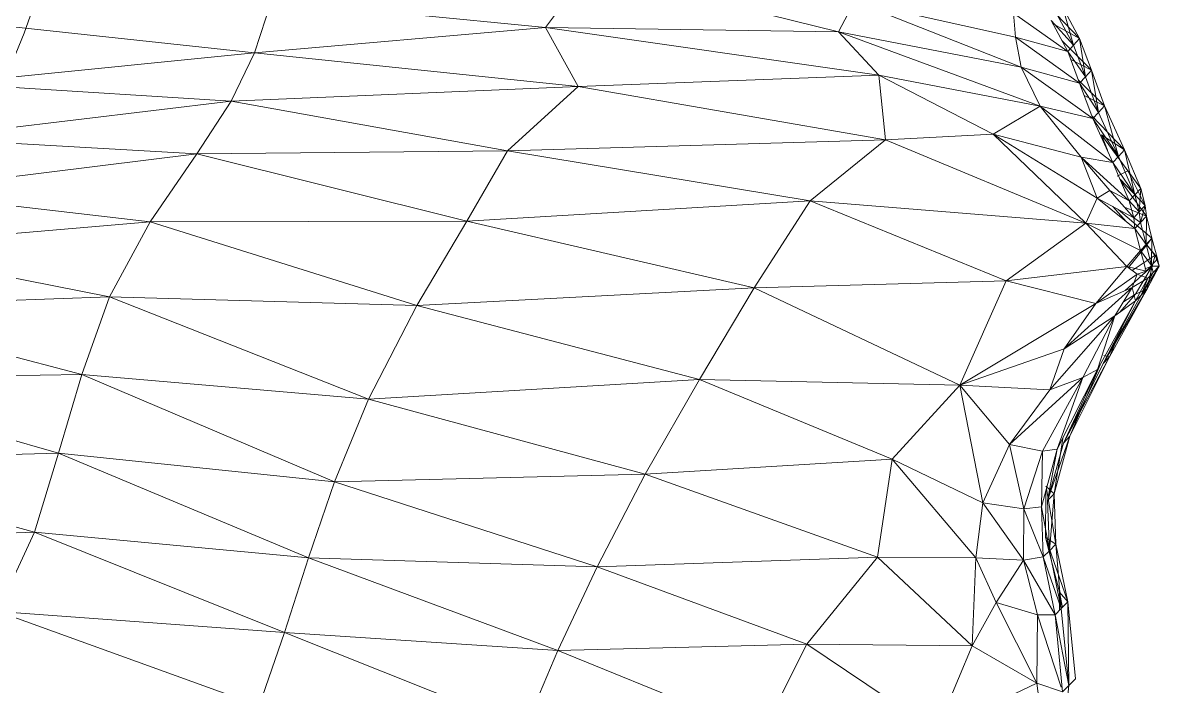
# Model space of a CAD drawing. Header units: millimetres. Extents: x -8591 to 7092, y -1621 to 14390.
# Drawn here: x -4238.7 to -4121.4, y 2923 to 2991.4 of the extents above; entities that cross this region are included whole.
import ezdxf

# ---------------------------------------------------------------- set-up
doc = ezdxf.new("R2010")
doc.units = ezdxf.units.MM
doc.layers.add('G-IMPT', color=8, linetype='Continuous', lineweight=9)
doc.layers.add('I-FURN', color=30, linetype='Continuous', lineweight=9)

# ---------------------------------------------------------------- blocks, each defined once
blk = doc.blocks.new('Artificial banana plant 1500mm - Family 4__C1-728657-Begane grond')
at = {"layer": 'G-IMPT'}
for p, q in [((177.69, 343.47), (174.27, 333.49)), ((232.47, 340.02), (228.05, 334.07)), ((232.47, 340.02), (228.05, 334.07)), ((258.28, 333.63), (232.47, 340.02)), ((258.28, 333.63), (232.47, 340.02)), ((283.17, 332.93), (278.45, 337.89)), ((283.17, 332.93), (278.45, 337.89)), ((199.78, 336.82), (198.02, 331.46)), ((199.78, 336.82), (198.02, 331.46)), ((228.05, 334.07), (199.78, 336.82)), ((228.05, 334.07), (199.78, 336.82)), ((259.95, 336.77), (258.28, 333.63)), ((259.95, 336.77), (258.28, 333.63)), ((276.55, 333.08), (259.95, 336.77)), ((276.55, 333.08), (259.95, 336.77)), ((277.14, 329.99), (259.95, 336.77)), ((277.14, 329.99), (259.95, 336.77)), ((281.96, 331.6), (276.36, 335.54)), ((281.96, 331.6), (276.36, 335.54)), ((276.36, 335.54), (276.55, 333.08)), ((276.36, 335.54), (276.55, 333.08)), ((280.83, 335.45), (282.54, 332.24)), ((282.54, 332.24), (280.83, 335.45)), ((283.17, 332.93), (281.45, 336.15)), ((283.17, 332.93), (281.45, 336.15)), ((282.54, 332.24), (281.45, 336.15)), ((282.54, 332.24), (281.45, 336.15)), ((198.02, 331.46), (171.83, 334.27)), ((198.02, 331.46), (171.83, 334.27)), ((280.25, 334.81), (282.54, 332.24)), ((280.25, 334.81), (282.54, 332.24)), ((280.25, 334.81), (281.96, 331.6)), ((280.25, 334.81), (281.96, 331.6)), ((283.17, 332.93), (280.44, 334.46)), ((283.17, 332.93), (280.44, 334.46)), ((174.27, 333.49), (171.59, 327.02)), ((228.05, 334.07), (198.02, 331.46)), ((228.05, 334.07), (198.02, 331.46)), ((258.28, 333.63), (228.05, 334.07)), ((258.28, 333.63), (228.05, 334.07)), ((262.46, 329.15), (228.05, 334.07)), ((262.46, 329.15), (228.05, 334.07)), ((228.05, 334.07), (231.44, 327.98)), ((228.05, 334.07), (231.44, 327.98)), ((277.14, 329.99), (258.28, 333.63)), ((277.14, 329.99), (258.28, 333.63)), ((279.1, 325.98), (258.28, 333.63)), ((279.1, 325.98), (258.28, 333.63)), ((258.28, 333.63), (262.46, 329.15)), ((258.28, 333.63), (262.46, 329.15)), ((281.96, 331.6), (276.55, 333.08)), ((281.96, 331.6), (276.55, 333.08)), ((283.17, 328.35), (276.55, 333.08)), ((283.17, 328.35), (276.55, 333.08)), ((276.55, 333.08), (277.14, 329.99)), ((276.55, 333.08), (277.14, 329.99)), ((284.39, 329.68), (281.35, 332.75)), ((284.39, 329.68), (281.35, 332.75)), ((282.54, 332.24), (281.96, 331.6)), ((282.54, 332.24), (281.96, 331.6)), ((283.17, 332.93), (282.54, 332.24)), ((283.17, 332.93), (282.54, 332.24)), ((282.54, 332.24), (283.76, 328.99)), ((283.76, 328.99), (282.54, 332.24)), ((284.39, 329.68), (283.17, 332.93)), ((284.39, 329.68), (283.17, 332.93)), ((283.76, 328.99), (283.17, 332.93)), ((283.76, 328.99), (283.17, 332.93)), ((198.02, 331.46), (168.1, 328.47)), ((198.02, 331.46), (168.1, 328.47)), ((198.02, 331.46), (195.6, 326.49)), ((198.02, 331.46), (195.6, 326.49)), ((231.44, 327.98), (198.02, 331.46)), ((231.44, 327.98), (198.02, 331.46)), ((281.96, 331.6), (283.76, 328.99)), ((281.96, 331.6), (283.76, 328.99)), ((281.96, 331.6), (283.17, 328.35)), ((281.96, 331.6), (283.17, 328.35)), ((284.39, 329.68), (282.26, 330.79)), ((284.39, 329.68), (282.26, 330.79)), ((283.17, 328.35), (277.14, 329.99)), ((283.17, 328.35), (277.14, 329.99)), ((284.54, 324.69), (277.14, 329.99)), ((284.54, 324.69), (277.14, 329.99)), ((277.14, 329.99), (279.1, 325.98)), ((277.14, 329.99), (279.1, 325.98)), ((284.39, 329.68), (283.76, 328.99)), ((284.39, 329.68), (283.76, 328.99)), ((285.75, 326), (284.39, 329.68)), ((285.75, 326), (284.39, 329.68)), ((285.12, 325.32), (284.39, 329.68)), ((285.12, 325.32), (284.39, 329.68)), ((262.46, 329.15), (231.44, 327.98)), ((262.46, 329.15), (231.44, 327.98)), ((279.1, 325.98), (262.46, 329.15)), ((279.1, 325.98), (262.46, 329.15)), ((262.46, 329.15), (274.26, 323.06)), ((262.46, 329.15), (274.26, 323.06)), ((262.46, 329.15), (263.14, 322.49)), ((262.46, 329.15), (263.14, 322.49)), ((285.75, 326), (283.07, 328.63)), ((285.75, 326), (283.07, 328.63)), ((283.76, 328.99), (283.17, 328.35)), ((283.76, 328.99), (283.17, 328.35)), ((283.76, 328.99), (285.12, 325.32)), ((285.12, 325.32), (283.76, 328.99)), ((195.6, 326.49), (169.62, 328.13)), ((195.6, 326.49), (169.62, 328.13)), ((231.44, 327.98), (195.6, 326.49)), ((231.44, 327.98), (195.6, 326.49)), ((231.44, 327.98), (224.13, 321.37)), ((231.44, 327.98), (224.13, 321.37)), ((263.14, 322.49), (231.44, 327.98)), ((263.14, 322.49), (231.44, 327.98)), ((283.17, 328.35), (285.12, 325.32)), ((283.17, 328.35), (285.12, 325.32)), ((283.17, 328.35), (284.54, 324.69)), ((283.17, 328.35), (284.54, 324.69)), ((195.6, 326.49), (167.98, 323.17)), ((195.6, 326.49), (167.98, 323.17)), ((195.6, 326.49), (192.08, 321.04)), ((195.6, 326.49), (192.08, 321.04)), ((224.13, 321.37), (195.6, 326.49)), ((224.13, 321.37), (195.6, 326.49)), ((285.75, 326), (283.65, 327.08)), ((285.75, 326), (283.65, 327.08)), ((279.1, 325.98), (274.26, 323.06)), ((279.1, 325.98), (274.26, 323.06)), ((284.54, 324.69), (279.1, 325.98)), ((284.54, 324.69), (279.1, 325.98)), ((286.61, 320.16), (279.1, 325.98)), ((286.61, 320.16), (279.1, 325.98)), ((279.1, 325.98), (283.33, 320.69)), ((279.1, 325.98), (283.33, 320.69)), ((287.8, 321.46), (284.43, 324.97)), ((287.8, 321.46), (284.43, 324.97)), ((285.12, 325.32), (284.54, 324.69)), ((285.12, 325.32), (284.54, 324.69)), ((285.75, 326), (285.12, 325.32)), ((285.75, 326), (285.12, 325.32)), ((285.12, 325.32), (287.18, 320.78)), ((287.18, 320.78), (285.12, 325.32)), ((287.8, 321.46), (285.75, 326)), ((287.8, 321.46), (285.75, 326)), ((287.18, 320.78), (285.75, 326)), ((287.18, 320.78), (285.75, 326)), ((284.54, 324.69), (287.18, 320.78)), ((284.54, 324.69), (287.18, 320.78)), ((284.54, 324.69), (286.61, 320.16)), ((284.54, 324.69), (286.61, 320.16)), ((274.26, 323.06), (263.14, 322.49)), ((274.26, 323.06), (263.14, 322.49)), ((283.33, 320.69), (274.26, 323.06)), ((283.33, 320.69), (274.26, 323.06)), ((284.97, 316.48), (274.26, 323.06)), ((284.97, 316.48), (274.26, 323.06)), ((283.81, 313.91), (274.26, 323.06)), ((283.81, 313.91), (274.26, 323.06)), ((289.47, 317.48), (285.44, 322.99)), ((289.47, 317.48), (285.44, 322.99)), ((287.8, 321.46), (285.44, 322.99)), ((287.8, 321.46), (285.44, 322.99)), ((286.03, 321.44), (285.44, 322.99)), ((286.03, 321.44), (285.44, 322.99)), ((192.08, 321.04), (167.68, 322.45)), ((192.08, 321.04), (167.68, 322.45)), ((224.13, 321.37), (192.08, 321.04)), ((224.13, 321.37), (192.08, 321.04)), ((224.13, 321.37), (219.93, 314.09)), ((224.13, 321.37), (219.93, 314.09)), ((263.14, 322.49), (224.13, 321.37)), ((263.14, 322.49), (224.13, 321.37)), ((255.35, 316.2), (224.13, 321.37)), ((255.35, 316.2), (224.13, 321.37)), ((263.14, 322.49), (255.35, 316.2)), ((263.14, 322.49), (255.35, 316.2)), ((283.81, 313.91), (263.14, 322.49)), ((283.81, 313.91), (263.14, 322.49)), ((287.8, 321.46), (287.18, 320.78)), ((287.8, 321.46), (287.18, 320.78)), ((289.47, 317.48), (287.8, 321.46)), ((289.47, 317.48), (287.8, 321.46)), ((288.86, 316.81), (287.8, 321.46)), ((288.86, 316.81), (287.8, 321.46)), ((192.08, 321.04), (165.6, 317.76)), ((192.08, 321.04), (165.6, 317.76)), ((192.08, 321.04), (187.25, 314.05)), ((192.08, 321.04), (187.25, 314.05)), ((219.93, 314.09), (192.08, 321.04)), ((219.93, 314.09), (192.08, 321.04)), ((286.61, 320.16), (283.33, 320.69)), ((286.61, 320.16), (283.33, 320.69)), ((288.29, 316.19), (283.33, 320.69)), ((288.29, 316.19), (283.33, 320.69)), ((283.33, 320.69), (286.28, 317.27)), ((283.33, 320.69), (286.28, 317.27)), ((283.33, 320.69), (284.97, 316.48)), ((283.33, 320.69), (284.97, 316.48)), ((287.18, 320.78), (286.61, 320.16)), ((287.18, 320.78), (286.61, 320.16)), ((287.18, 320.78), (288.86, 316.81)), ((288.86, 316.81), (287.18, 320.78)), ((286.61, 320.16), (288.86, 316.81)), ((286.61, 320.16), (288.86, 316.81)), ((286.61, 320.16), (288.29, 316.19)), ((286.61, 320.16), (288.29, 316.19)), ((287.04, 318.73), (288.13, 319.28)), ((287.04, 318.73), (288.13, 319.28)), ((289.93, 315.73), (288.13, 319.28)), ((289.93, 315.73), (288.13, 319.28)), ((289.47, 317.48), (288.13, 319.28)), ((289.47, 317.48), (288.13, 319.28)), ((289.93, 315.73), (287.35, 318.42)), ((289.93, 315.73), (287.35, 318.42)), ((290.06, 314.62), (287.45, 318.18)), ((290.06, 314.62), (287.45, 318.18)), ((286.28, 317.27), (284.97, 316.48)), ((286.28, 317.27), (284.97, 316.48)), ((288.29, 316.19), (286.28, 317.27)), ((288.29, 316.19), (286.28, 317.27)), ((288.75, 314.45), (286.28, 317.27)), ((288.75, 314.45), (286.28, 317.27)), ((288.86, 316.81), (288.29, 316.19)), ((288.86, 316.81), (288.29, 316.19)), ((289.47, 317.48), (288.86, 316.81)), ((289.47, 317.48), (288.86, 316.81)), ((288.86, 316.81), (289.32, 315.07)), ((289.32, 315.07), (288.86, 316.81)), ((289.32, 315.07), (289.47, 317.48)), ((289.32, 315.07), (289.47, 317.48)), ((289.93, 315.73), (289.47, 317.48)), ((289.93, 315.73), (289.47, 317.48)), ((187.25, 314.05), (164.94, 316.6)), ((187.25, 314.05), (164.94, 316.6)), ((255.35, 316.2), (219.93, 314.09)), ((255.35, 316.2), (219.93, 314.09)), ((255.35, 316.2), (249.59, 307.23)), ((255.35, 316.2), (249.59, 307.23)), ((283.81, 313.91), (255.35, 316.2)), ((283.81, 313.91), (255.35, 316.2)), ((255.35, 316.2), (275.6, 307.96)), ((255.35, 316.2), (275.6, 307.96)), ((284.97, 316.48), (283.81, 313.91)), ((284.97, 316.48), (283.81, 313.91)), ((288.75, 314.45), (284.97, 316.48)), ((288.75, 314.45), (284.97, 316.48)), ((288.88, 313.34), (284.97, 316.48)), ((288.88, 313.34), (284.97, 316.48)), ((287.96, 314.08), (286.61, 315.6)), ((287.96, 314.08), (286.61, 315.6)), ((290.06, 314.62), (287.79, 315.55)), ((290.06, 314.62), (287.79, 315.55)), ((288.29, 316.19), (289.32, 315.07)), ((288.29, 316.19), (289.32, 315.07)), ((288.29, 316.19), (288.75, 314.45)), ((288.29, 316.19), (288.75, 314.45)), ((289.93, 315.73), (289.32, 315.07)), ((289.93, 315.73), (289.32, 315.07)), ((289.45, 313.96), (289.93, 315.73)), ((289.45, 313.96), (289.93, 315.73)), ((290.06, 314.62), (289.93, 315.73)), ((290.06, 314.62), (289.93, 315.73)), ((290.63, 312.36), (287.14, 315.31)), ((290.63, 312.36), (287.14, 315.31)), ((289.32, 315.07), (288.75, 314.45)), ((289.32, 315.07), (288.75, 314.45)), ((288.75, 314.45), (289.45, 313.96)), ((288.75, 314.45), (289.45, 313.96)), ((288.75, 314.45), (288.88, 313.34)), ((288.75, 314.45), (288.88, 313.34)), ((289.32, 315.07), (289.45, 313.96)), ((289.45, 313.96), (289.32, 315.07)), ((290.06, 314.62), (289.45, 313.96)), ((290.06, 314.62), (289.45, 313.96)), ((290.02, 311.7), (290.06, 314.62)), ((290.02, 311.7), (290.06, 314.62)), ((290.63, 312.36), (290.06, 314.62)), ((290.63, 312.36), (290.06, 314.62)), ((187.25, 314.05), (162.14, 311.88)), ((187.25, 314.05), (162.14, 311.88)), ((187.25, 314.05), (183.06, 306.29)), ((187.25, 314.05), (183.06, 306.29)), ((219.93, 314.09), (187.25, 314.05)), ((219.93, 314.09), (187.25, 314.05)), ((187.25, 314.05), (214.78, 305.4)), ((187.25, 314.05), (214.78, 305.4)), ((219.93, 314.09), (214.78, 305.4)), ((219.93, 314.09), (214.78, 305.4)), ((219.93, 314.09), (249.59, 307.23)), ((219.93, 314.09), (249.59, 307.23)), ((283.81, 313.91), (275.6, 307.96)), ((283.81, 313.91), (275.6, 307.96)), ((288.88, 313.34), (283.81, 313.91)), ((288.88, 313.34), (283.81, 313.91)), ((289.45, 311.09), (283.81, 313.91)), ((289.45, 311.09), (283.81, 313.91)), ((283.81, 313.91), (288.04, 309.44)), ((283.81, 313.91), (288.04, 309.44)), ((289.45, 313.96), (288.88, 313.34)), ((289.45, 313.96), (288.88, 313.34)), ((288.88, 313.34), (290.02, 311.7)), ((288.88, 313.34), (290.02, 311.7)), ((288.88, 313.34), (289.45, 311.09)), ((288.88, 313.34), (289.45, 311.09)), ((289.45, 313.96), (290.02, 311.7)), ((290.02, 311.7), (289.45, 313.96)), ((290.63, 312.36), (290.02, 311.7)), ((290.63, 312.36), (290.02, 311.7)), ((290.63, 312.36), (290.12, 311.66)), ((290.63, 312.36), (290.12, 311.66)), ((290.59, 309.54), (290.63, 312.36)), ((290.59, 309.54), (290.63, 312.36)), ((291.2, 310.2), (290.63, 312.36)), ((291.2, 310.2), (290.63, 312.36)), ((289.45, 311.09), (288.04, 309.44)), ((289.45, 311.09), (288.04, 309.44)), ((290.12, 311.66), (288.2, 309.32)), ((290.12, 311.66), (288.2, 309.32)), ((290.02, 311.7), (289.45, 311.09)), ((290.02, 311.7), (289.45, 311.09)), ((289.45, 311.09), (290.59, 309.54)), ((289.45, 311.09), (290.59, 309.54)), ((289.45, 311.09), (290.02, 308.94)), ((289.45, 311.09), (290.02, 308.94)), ((290.12, 311.66), (289.91, 311.89)), ((290.12, 311.66), (289.91, 311.89)), ((290.12, 311.66), (289.91, 311.64)), ((290.12, 311.66), (289.91, 311.64)), ((290.02, 311.7), (290.59, 309.54)), ((290.59, 309.54), (290.02, 311.7)), ((291.2, 310.2), (290.12, 311.66)), ((291.2, 310.2), (290.12, 311.66)), ((290.96, 310.59), (290.12, 311.66)), ((290.96, 310.59), (290.12, 311.66)), ((162.14, 310.4), (183.06, 306.29)), ((162.14, 310.4), (183.06, 306.29)), ((290.96, 310.59), (288.58, 309.03)), ((290.96, 310.59), (288.58, 309.03)), ((291.2, 310.2), (290.59, 309.54)), ((291.2, 310.2), (290.59, 309.54)), ((290.67, 309.47), (290.96, 310.59)), ((290.67, 309.47), (290.96, 310.59)), ((291.2, 310.2), (290.96, 310.59)), ((291.2, 310.2), (290.96, 310.59)), ((291.39, 309.46), (290.96, 310.59)), ((291.39, 309.46), (290.96, 310.59)), ((291.39, 309.46), (291.2, 310.2)), ((291.39, 309.46), (291.2, 310.2)), ((288.04, 309.44), (275.6, 307.96)), ((288.04, 309.44), (275.6, 307.96)), ((288.04, 309.44), (284.83, 305.61)), ((288.04, 309.44), (284.83, 305.61)), ((289.12, 308.63), (284.83, 305.61)), ((289.12, 308.63), (284.83, 305.61)), ((290.67, 309.47), (287.88, 306.96)), ((290.67, 309.47), (287.88, 306.96)), ((290.02, 308.94), (288.04, 309.44)), ((290.02, 308.94), (288.04, 309.44)), ((288.04, 309.44), (289.12, 308.63)), ((288.04, 309.44), (289.12, 308.63)), ((289.12, 308.63), (288.59, 307.27)), ((289.12, 308.63), (288.59, 307.27)), ((288.94, 306.56), (290.67, 309.47)), ((288.94, 306.56), (290.67, 309.47)), ((290.02, 308.94), (289.12, 308.63)), ((290.02, 308.94), (289.12, 308.63)), ((290.2, 308.21), (289.12, 308.63)), ((290.2, 308.21), (289.12, 308.63)), ((289.51, 306.48), (291.39, 309.46)), ((289.51, 306.48), (291.39, 309.46)), ((290.77, 308.81), (289.51, 306.48)), ((289.51, 306.48), (290.77, 308.81)), ((290.67, 309.47), (289.91, 309.18)), ((290.67, 309.47), (289.91, 309.18)), ((290.59, 309.54), (290.02, 308.94)), ((290.59, 309.54), (290.02, 308.94)), ((290.13, 307.13), (290.67, 309.47)), ((290.13, 307.13), (290.67, 309.47)), ((290.13, 307.13), (291.39, 309.46)), ((290.13, 307.13), (291.39, 309.46)), ((290.77, 308.81), (290.2, 308.21)), ((290.77, 308.81), (290.2, 308.21)), ((290.59, 309.54), (290.77, 308.81)), ((290.77, 308.81), (290.59, 309.54)), ((291.39, 309.46), (290.67, 309.47)), ((291.39, 309.46), (290.67, 309.47)), ((291.39, 309.46), (290.77, 308.81)), ((291.39, 309.46), (290.77, 308.81)), ((275.6, 307.96), (249.59, 307.23)), ((275.6, 307.96), (249.59, 307.23)), ((275.6, 307.96), (270.81, 297.17)), ((275.6, 307.96), (270.81, 297.17)), ((275.6, 307.96), (284.83, 305.61)), ((275.6, 307.96), (284.83, 305.61)), ((290.2, 308.21), (288.59, 307.27)), ((290.2, 308.21), (288.59, 307.27)), ((290.2, 308.21), (288.93, 305.87)), ((290.2, 308.21), (288.93, 305.87)), ((290.2, 308.21), (289.51, 306.48)), ((290.2, 308.21), (289.51, 306.48)), ((183.06, 306.29), (159.92, 305.47)), ((183.06, 306.29), (159.92, 305.47)), ((183.06, 306.29), (180.21, 298.28)), ((183.06, 306.29), (180.21, 298.28)), ((214.78, 305.4), (183.06, 306.29)), ((214.78, 305.4), (183.06, 306.29)), ((183.06, 306.29), (209.8, 295.74)), ((183.06, 306.29), (209.8, 295.74)), ((249.59, 307.23), (214.78, 305.4)), ((249.59, 307.23), (214.78, 305.4)), ((249.59, 307.23), (243.96, 297.76)), ((249.59, 307.23), (243.96, 297.76)), ((249.59, 307.23), (270.81, 297.17)), ((249.59, 307.23), (270.81, 297.17)), ((288.59, 307.27), (281.56, 300.92)), ((288.59, 307.27), (281.56, 300.92)), ((288.59, 307.27), (284.83, 305.61)), ((288.59, 307.27), (284.83, 305.61)), ((285.61, 299.43), (290.13, 307.13)), ((285.61, 299.43), (290.13, 307.13)), ((289.51, 306.48), (285.61, 299.43)), ((285.61, 299.43), (289.51, 306.48)), ((286.25, 300.1), (290.13, 307.13)), ((286.25, 300.1), (290.13, 307.13)), ((288.59, 307.27), (286.82, 304.33)), ((288.59, 307.27), (286.82, 304.33)), ((288.94, 306.56), (287.32, 304.7)), ((288.94, 306.56), (287.32, 304.7)), ((288.94, 306.56), (287.69, 305.77)), ((288.94, 306.56), (287.69, 305.77)), ((288.93, 305.87), (288.59, 307.27)), ((288.93, 305.87), (288.59, 307.27)), ((289.51, 306.48), (288.93, 305.87)), ((289.51, 306.48), (288.93, 305.87)), ((290.13, 307.13), (288.94, 306.56)), ((290.13, 307.13), (288.94, 306.56)), ((290.13, 307.13), (289.51, 306.48)), ((290.13, 307.13), (289.51, 306.48)), ((214.78, 305.4), (209.8, 295.74)), ((214.78, 305.4), (209.8, 295.74)), ((214.78, 305.4), (243.96, 297.76)), ((214.78, 305.4), (243.96, 297.76)), ((284.83, 305.61), (270.81, 297.17)), ((284.83, 305.61), (270.81, 297.17)), ((284.83, 305.61), (281.56, 300.92)), ((284.83, 305.61), (281.56, 300.92)), ((288.93, 305.87), (285.01, 298.81)), ((288.93, 305.87), (285.01, 298.81)), ((288.93, 305.87), (285.61, 299.43)), ((288.93, 305.87), (285.61, 299.43)), ((288.93, 305.87), (286.82, 304.33)), ((288.93, 305.87), (286.82, 304.33)), ((159.24, 303.81), (180.21, 298.28)), ((159.24, 303.81), (180.21, 298.28)), ((286.82, 304.33), (280.11, 296.71)), ((286.82, 304.33), (280.11, 296.71)), ((286.82, 304.33), (281.56, 300.92)), ((286.82, 304.33), (281.56, 300.92)), ((286.82, 304.33), (283.5, 297.98)), ((286.82, 304.33), (283.5, 297.98)), ((285.01, 298.81), (286.82, 304.33)), ((285.01, 298.81), (286.82, 304.33)), ((286.25, 300.1), (287.83, 303.88)), ((286.25, 300.1), (287.83, 303.88)), ((281.56, 300.92), (270.81, 297.17)), ((281.56, 300.92), (270.81, 297.17)), ((281.56, 300.92), (280.11, 296.71)), ((281.56, 300.92), (280.11, 296.71)), ((286.25, 300.1), (285.68, 300.25)), ((286.25, 300.1), (285.68, 300.25)), ((281.49, 291.22), (286.25, 300.1)), ((281.49, 291.22), (286.25, 300.1)), ((285.61, 299.43), (281.49, 291.22)), ((281.49, 291.22), (285.61, 299.43)), ((282.16, 291.91), (286.25, 300.1)), ((282.16, 291.91), (286.25, 300.1)), ((282.16, 291.91), (285.28, 299.3)), ((282.16, 291.91), (285.28, 299.3)), ((286.25, 300.1), (285.61, 299.43)), ((286.25, 300.1), (285.61, 299.43)), ((180.21, 298.28), (157.1, 297.97)), ((180.21, 298.28), (157.1, 297.97)), ((180.21, 298.28), (177.79, 290.17)), ((180.21, 298.28), (177.79, 290.17)), ((209.8, 295.74), (180.21, 298.28)), ((209.8, 295.74), (180.21, 298.28)), ((206.29, 287.22), (180.21, 298.28)), ((206.29, 287.22), (180.21, 298.28)), ((283.5, 297.98), (275.95, 291.07)), ((283.5, 297.98), (275.95, 291.07)), ((283.5, 297.98), (279.34, 290.39)), ((283.5, 297.98), (279.34, 290.39)), ((283.5, 297.98), (280.11, 296.71)), ((283.5, 297.98), (280.11, 296.71)), ((285.01, 298.81), (280.87, 290.58)), ((285.01, 298.81), (280.87, 290.58)), ((280.87, 290.58), (283.5, 297.98)), ((280.87, 290.58), (283.5, 297.98)), ((285.01, 298.81), (281.49, 291.22)), ((285.01, 298.81), (281.49, 291.22)), ((285.01, 298.81), (283.5, 297.98)), ((285.01, 298.81), (283.5, 297.98)), ((243.96, 297.76), (209.8, 295.74)), ((243.96, 297.76), (209.8, 295.74)), ((243.96, 297.76), (238.35, 288.02)), ((243.96, 297.76), (238.35, 288.02)), ((270.81, 297.17), (243.96, 297.76)), ((270.81, 297.17), (243.96, 297.76)), ((263.83, 289.54), (243.96, 297.76)), ((263.83, 289.54), (243.96, 297.76)), ((270.81, 297.17), (263.83, 289.54)), ((270.81, 297.17), (263.83, 289.54)), ((280.11, 296.71), (270.81, 297.17)), ((280.11, 296.71), (270.81, 297.17)), ((275.95, 291.07), (270.81, 297.17)), ((275.95, 291.07), (270.81, 297.17)), ((273.17, 285.06), (270.81, 297.17)), ((273.17, 285.06), (270.81, 297.17)), ((177.79, 290.17), (156.29, 296.39)), ((177.79, 290.17), (156.29, 296.39)), ((209.8, 295.74), (206.29, 287.22)), ((209.8, 295.74), (206.29, 287.22)), ((238.35, 288.02), (209.8, 295.74)), ((238.35, 288.02), (209.8, 295.74)), ((280.11, 296.71), (275.95, 291.07)), ((280.11, 296.71), (275.95, 291.07)), ((275.95, 291.07), (273.17, 285.06)), ((275.95, 291.07), (273.17, 285.06)), ((279.34, 290.39), (275.95, 291.07)), ((279.34, 290.39), (275.95, 291.07)), ((277.42, 284.44), (275.95, 291.07)), ((277.42, 284.44), (275.95, 291.07)), ((279.87, 285.3), (282.16, 291.91)), ((279.87, 285.3), (282.16, 291.91)), ((281.49, 291.22), (279.87, 285.3)), ((279.87, 285.3), (281.49, 291.22)), ((280.55, 285.99), (282.16, 291.91)), ((280.55, 285.99), (282.16, 291.91)), ((280.55, 285.99), (281.43, 291.69)), ((280.55, 285.99), (281.43, 291.69)), ((282.16, 291.91), (281.49, 291.22)), ((282.16, 291.91), (281.49, 291.22)), ((177.79, 290.17), (152.28, 289.52)), ((177.79, 290.17), (152.28, 289.52)), ((177.79, 290.17), (175.32, 282.02)), ((177.79, 290.17), (175.32, 282.02)), ((206.29, 287.22), (177.79, 290.17)), ((206.29, 287.22), (177.79, 290.17)), ((203.6, 279.37), (177.79, 290.17)), ((203.6, 279.37), (177.79, 290.17)), ((279.34, 290.39), (277.42, 284.44)), ((279.34, 290.39), (277.42, 284.44)), ((280.87, 290.58), (279.25, 284.65)), ((280.87, 290.58), (279.25, 284.65)), ((279.25, 284.65), (279.34, 290.39)), ((279.25, 284.65), (279.34, 290.39)), ((280.87, 290.58), (279.34, 290.39)), ((280.87, 290.58), (279.34, 290.39)), ((280.87, 290.58), (279.87, 285.3)), ((280.87, 290.58), (279.87, 285.3)), ((263.83, 289.54), (238.35, 288.02)), ((263.83, 289.54), (238.35, 288.02)), ((263.83, 289.54), (262.32, 279.45)), ((263.83, 289.54), (262.32, 279.45)), ((273.17, 285.06), (263.83, 289.54)), ((273.17, 285.06), (263.83, 289.54)), ((272.46, 279.39), (263.83, 289.54)), ((272.46, 279.39), (263.83, 289.54)), ((175.32, 282.02), (151.87, 288.45)), ((175.32, 282.02), (151.87, 288.45)), ((238.35, 288.02), (206.29, 287.22)), ((238.35, 288.02), (206.29, 287.22)), ((238.35, 288.02), (233.37, 278.46)), ((238.35, 288.02), (233.37, 278.46)), ((262.32, 279.45), (238.35, 288.02)), ((262.32, 279.45), (238.35, 288.02)), ((206.29, 287.22), (203.6, 279.37)), ((206.29, 287.22), (203.6, 279.37)), ((233.37, 278.46), (206.29, 287.22)), ((233.37, 278.46), (206.29, 287.22)), ((279.66, 281.47), (279.7, 286.29)), ((279.66, 281.47), (279.7, 286.29)), ((280.55, 285.99), (279.7, 286.78)), ((280.55, 285.99), (279.7, 286.78)), ((280.73, 280.8), (279.75, 286.49)), ((280.73, 280.8), (279.75, 286.49)), ((273.17, 285.06), (272.46, 279.39)), ((273.17, 285.06), (272.46, 279.39)), ((277.42, 284.44), (273.17, 285.06)), ((277.42, 284.44), (273.17, 285.06)), ((277.37, 279.14), (273.17, 285.06)), ((277.37, 279.14), (273.17, 285.06)), ((280.55, 285.99), (279.87, 285.3)), ((280.55, 285.99), (279.87, 285.3)), ((279.87, 285.3), (280.05, 280.11)), ((280.05, 280.11), (279.87, 285.3)), ((280.05, 280.11), (280.55, 285.99)), ((280.05, 280.11), (280.55, 285.99)), ((280.73, 280.8), (280.55, 285.99)), ((280.73, 280.8), (280.55, 285.99)), ((277.42, 284.44), (277.37, 279.14)), ((277.42, 284.44), (277.37, 279.14)), ((279.25, 284.65), (277.42, 284.44)), ((279.25, 284.65), (277.42, 284.44)), ((279.42, 279.47), (277.42, 284.44)), ((279.42, 279.47), (277.42, 284.44)), ((279.25, 284.65), (280.05, 280.11)), ((279.25, 284.65), (280.05, 280.11)), ((279.25, 284.65), (279.42, 279.47)), ((279.25, 284.65), (279.42, 279.47)), ((148.55, 280.98), (175.32, 282.02)), ((148.55, 280.98), (175.32, 282.02)), ((171.53, 273.84), (175.32, 282.02)), ((171.53, 273.84), (175.32, 282.02)), ((203.6, 279.37), (175.32, 282.02)), ((203.6, 279.37), (175.32, 282.02)), ((201.11, 271.69), (175.32, 282.02)), ((201.11, 271.69), (175.32, 282.02)), ((281.94, 274.83), (279.66, 281.47)), ((281.94, 274.83), (279.66, 281.47)), ((280.73, 280.8), (279.66, 281.47)), ((280.73, 280.8), (279.66, 281.47)), ((281.1, 275.83), (279.66, 281.47)), ((281.1, 275.83), (279.66, 281.47)), ((280.73, 280.8), (280.05, 280.11)), ((280.73, 280.8), (280.05, 280.11)), ((281.94, 274.83), (280.73, 280.8)), ((281.94, 274.83), (280.73, 280.8)), ((281.26, 274.14), (280.73, 280.8)), ((281.26, 274.14), (280.73, 280.8)), ((203.6, 279.37), (201.11, 271.69)), ((203.6, 279.37), (201.11, 271.69)), ((233.37, 278.46), (203.6, 279.37)), ((233.37, 278.46), (203.6, 279.37)), ((229.34, 269.81), (203.6, 279.37)), ((229.34, 269.81), (203.6, 279.37)), ((262.32, 279.45), (233.37, 278.46)), ((262.32, 279.45), (233.37, 278.46)), ((262.32, 279.45), (255.01, 270.46)), ((262.32, 279.45), (255.01, 270.46)), ((272.46, 279.39), (262.32, 279.45)), ((272.46, 279.39), (262.32, 279.45)), ((272.09, 270.31), (262.32, 279.45)), ((272.09, 270.31), (262.32, 279.45)), ((272.46, 279.39), (272.09, 270.31)), ((272.46, 279.39), (272.09, 270.31)), ((277.37, 279.14), (272.46, 279.39)), ((277.37, 279.14), (272.46, 279.39)), ((272.46, 279.39), (274.57, 274.76)), ((272.46, 279.39), (274.57, 274.76)), ((277.37, 279.14), (274.57, 274.76)), ((277.37, 279.14), (274.57, 274.76)), ((279.42, 279.47), (277.37, 279.14)), ((279.42, 279.47), (277.37, 279.14)), ((280.63, 273.5), (277.37, 279.14)), ((280.63, 273.5), (277.37, 279.14)), ((277.37, 279.14), (278.81, 273.51)), ((277.37, 279.14), (278.81, 273.51)), ((280.05, 280.11), (279.42, 279.47)), ((280.05, 280.11), (279.42, 279.47)), ((279.42, 279.47), (281.26, 274.14)), ((279.42, 279.47), (281.26, 274.14)), ((279.42, 279.47), (280.63, 273.5)), ((279.42, 279.47), (280.63, 273.5)), ((280.05, 280.11), (281.26, 274.14)), ((281.26, 274.14), (280.05, 280.11)), ((233.37, 278.46), (229.34, 269.81)), ((233.37, 278.46), (229.34, 269.81)), ((255.01, 270.46), (233.37, 278.46)), ((255.01, 270.46), (233.37, 278.46)), ((281.09, 273.97), (281.1, 275.83)), ((281.09, 273.97), (281.1, 275.83)), ((281.39, 274.27), (281.1, 275.83)), ((281.39, 274.27), (281.1, 275.83)), ((281.94, 274.83), (281.1, 275.83)), ((281.94, 274.83), (281.1, 275.83)), ((274.57, 274.76), (272.09, 270.31)), ((274.57, 274.76), (272.09, 270.31)), ((278.81, 273.51), (274.57, 274.76)), ((278.81, 273.51), (274.57, 274.76)), ((278.74, 266.45), (274.57, 274.76)), ((278.74, 266.45), (274.57, 274.76)), ((281.94, 274.83), (281.26, 274.14)), ((281.94, 274.83), (281.26, 274.14)), ((282.74, 266.89), (281.94, 274.83)), ((282.74, 266.89), (281.94, 274.83)), ((282.05, 266.21), (281.94, 274.83)), ((282.05, 266.21), (281.94, 274.83)), ((201.11, 271.69), (171.53, 273.84)), ((201.11, 271.69), (171.53, 273.84)), ((198.5, 264.1), (171.53, 273.84)), ((198.5, 264.1), (171.53, 273.84)), ((278.81, 273.51), (278.74, 266.45)), ((278.81, 273.51), (278.74, 266.45)), ((280.63, 273.5), (278.81, 273.51)), ((280.63, 273.5), (278.81, 273.51)), ((281.27, 266.04), (278.81, 273.51)), ((281.27, 266.04), (278.81, 273.51)), ((281.26, 274.14), (280.63, 273.5)), ((281.26, 274.14), (280.63, 273.5)), ((280.63, 273.5), (282.05, 266.21)), ((280.63, 273.5), (282.05, 266.21)), ((280.63, 273.5), (281.42, 265.57)), ((280.63, 273.5), (281.42, 265.57)), ((281.26, 274.14), (282.05, 266.21)), ((282.05, 266.21), (281.26, 274.14)), ((201.11, 271.69), (198.5, 264.1)), ((201.11, 271.69), (198.5, 264.1)), ((229.34, 269.81), (201.11, 271.69)), ((229.34, 269.81), (201.11, 271.69)), ((225.92, 261.81), (201.11, 271.69)), ((225.92, 261.81), (201.11, 271.69)), ((229.34, 269.81), (225.92, 261.81)), ((229.34, 269.81), (225.92, 261.81)), ((255.01, 270.46), (229.34, 269.81)), ((255.01, 270.46), (229.34, 269.81)), ((250.37, 261.28), (229.34, 269.81)), ((250.37, 261.28), (229.34, 269.81)), ((255.01, 270.46), (250.37, 261.28)), ((255.01, 270.46), (250.37, 261.28)), ((272.09, 270.31), (255.01, 270.46)), ((272.09, 270.31), (255.01, 270.46)), ((268.4, 261.52), (255.01, 270.46)), ((268.4, 261.52), (255.01, 270.46)), ((272.09, 270.31), (268.4, 261.52)), ((272.09, 270.31), (268.4, 261.52)), ((278.74, 266.45), (272.09, 270.31)), ((278.74, 266.45), (272.09, 270.31)), ((278.74, 266.45), (268.4, 261.52)), ((278.74, 266.45), (268.4, 261.52)), ((281.42, 265.57), (278.74, 266.45)), ((281.42, 265.57), (278.74, 266.45)), ((280.36, 254.57), (278.74, 266.45)), ((280.36, 254.57), (278.74, 266.45)), ((282.74, 266.89), (282.05, 266.21)), ((282.74, 266.89), (282.05, 266.21)), ((282.05, 266.21), (280.98, 255.21)), ((280.98, 255.21), (282.05, 266.21)), ((282.05, 266.21), (281.42, 265.57)), ((282.05, 266.21), (281.42, 265.57))]:
    blk.add_line(p, q, dxfattribs=at)
blk = doc.blocks.new('Artificial banana plant 1500mm - Family 4__C2-728658-Begane grond')
blk.add_blockref('Artificial banana plant 1500mm - Family 4__C1-728657-Begane grond', (0, 0))
blk = doc.blocks.new('Artificial banana plant 1500mm - Family 4-728656-Begane grond')
blk.add_blockref('Artificial banana plant 1500mm - Family 4__C2-728658-Begane grond', (0, 0))
blk = doc.blocks.new('Artificial banana plant 1500mm - Ny märkning-728662-Begane grond')
blk.add_blockref('Artificial banana plant 1500mm - Family 4-728656-Begane grond', (0, 0))

msp = doc.modelspace()

# ---------------------------------------------------------------- block references
at = {"layer": 'I-FURN'}
msp.add_blockref('Artificial banana plant 1500mm - Ny märkning-728662-Begane grond', (-4412.76, 2656.87), dxfattribs=at)

doc.saveas('drawing.dxf')
